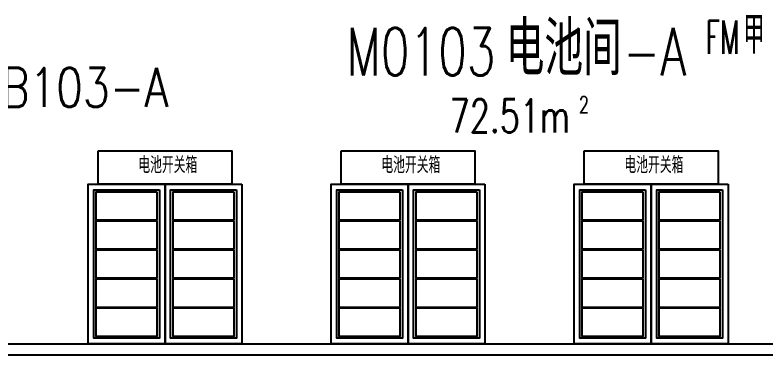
# Model space of a CAD drawing. Extents: x 758840 to 1108724, y -102573 to 143521.
# Drawn here: x 802772 to 809508, y 60738 to 63785 of the extents above; entities that cross this region are included whole.
import ezdxf

# ---------------------------------------------------------------- set-up
doc = ezdxf.new("R2010")
doc.units = 0
doc.header["$LTSCALE"] = 1000
doc.header["$MEASUREMENT"] = 0
for name, color, linetype in [('01-房间正式编号', 1, 'Continuous'), ('02电气-设备', 255, 'Continuous'), ('DOOR_FIRE_TEXT', 7, 'Continuous'), ('DUCT-新风管立管', 7, 'Continuous'), ('SPACE', 7, 'Continuous'), ('WALL-MOVE', 6, 'Continuous')]:
    doc.layers.add(name, color=color, linetype=linetype)
doc.styles.add('_TCH_SPACE', font='SIMPLEX', dxfattribs={"bigfont": 'GBCBIG'})
doc.styles.add('_TCH_WINDOW', font='SIMPLEX.shx', dxfattribs={"width": 0.8, "height": 3.5, "bigfont": 'GBCBIG.shx'})
doc.styles.get("Standard").update_dxf_attribs({"font": 'gbenor.shx', "bigfont": 'gbcbig.shx'})
doc.styles.add('平面图B$0$HZ', font='romans.shx', dxfattribs={"width": 0.8, "bigfont": 'gbcbig.shx'})

# ---------------------------------------------------------------- blocks, each defined once
blk = doc.blocks.new('*U252')
at = {"layer": 'DUCT-新风管立管', "color": 5, "ltscale": 5}
blk.add_lwpolyline([(-125, 275), (-125, -275), (125, -275), (125, 275)], close=True, dxfattribs=at)
blk = doc.blocks.new('*U253')
at = {"layer": '02电气-设备', "color": 0, "linetype": 'ByBlock', "lineweight": -2, "transparency": 16777216}
for p in [(0, 0), (260, 0), (520, 0), (780, 0), (1040, 0)]:
    blk.add_blockref('*U252', p, dxfattribs=at)
blk = doc.blocks.new('*U254')
at = {"layer": 'DUCT-新风管立管', "color": 5, "ltscale": 5}
blk.add_lwpolyline([(-125, 275), (-125, -275), (125, -275), (125, 275)], close=True, dxfattribs=at)
blk = doc.blocks.new('*U255')
at = {"layer": '02电气-设备', "color": 0, "linetype": 'ByBlock', "lineweight": -2, "transparency": 16777216}
for p in [(0, 0), (260, 0), (520, 0), (780, 0), (1040, 0)]:
    blk.add_blockref('*U254', p, dxfattribs=at)
blk = doc.blocks.new('*U256')
at = {"layer": 'DUCT-新风管立管', "color": 5, "ltscale": 5}
blk.add_lwpolyline([(-125, 275), (-125, -275), (125, -275), (125, 275)], close=True, dxfattribs=at)
blk = doc.blocks.new('*U257')
at = {"layer": '02电气-设备', "color": 0, "linetype": 'ByBlock', "lineweight": -2, "transparency": 16777216}
for p in [(0, 0), (260, 0), (520, 0), (780, 0), (1040, 0)]:
    blk.add_blockref('*U256', p, dxfattribs=at)
blk = doc.blocks.new('*U258')
at = {"layer": 'DUCT-新风管立管', "color": 5, "ltscale": 5}
blk.add_lwpolyline([(-125, 275), (-125, -275), (125, -275), (125, 275)], close=True, dxfattribs=at)
blk = doc.blocks.new('*U259')
at = {"layer": '02电气-设备', "color": 0, "linetype": 'ByBlock', "lineweight": -2, "transparency": 16777216}
for p in [(0, 0), (260, 0), (520, 0), (780, 0), (1040, 0)]:
    blk.add_blockref('*U258', p, dxfattribs=at)
blk = doc.blocks.new('*U260')
at = {"layer": 'DUCT-新风管立管', "color": 5, "ltscale": 5}
blk.add_lwpolyline([(-125, 275), (-125, -275), (125, -275), (125, 275)], close=True, dxfattribs=at)
blk = doc.blocks.new('*U261')
at = {"layer": '02电气-设备', "color": 0, "linetype": 'ByBlock', "lineweight": -2, "transparency": 16777216}
for p in [(0, 0), (260, 0), (520, 0), (780, 0), (1040, 0)]:
    blk.add_blockref('*U260', p, dxfattribs=at)
blk = doc.blocks.new('*U262')
at = {"layer": 'DUCT-新风管立管', "color": 5, "ltscale": 5}
blk.add_lwpolyline([(-125, 275), (-125, -275), (125, -275), (125, 275)], close=True, dxfattribs=at)
blk = doc.blocks.new('*U263')
at = {"layer": '02电气-设备', "color": 0, "linetype": 'ByBlock', "lineweight": -2, "transparency": 16777216}
for p in [(0, 0), (260, 0), (520, 0), (780, 0), (1040, 0)]:
    blk.add_blockref('*U262', p, dxfattribs=at)

msp = doc.modelspace()

# ---------------------------------------------------------------- linework, layer by layer
at = {"layer": '02电气-设备', "color": 5, "ltscale": 5}
for points in [[(803517.98, 62567.52), (804717.98, 62567.52), (804717.98, 62267.52), (803517.98, 62267.52)], [(805697.98, 62567.52), (806897.98, 62567.52), (806897.98, 62267.52), (805697.98, 62267.52)], [(807877.98, 62567.52), (809077.98, 62567.52), (809077.98, 62267.52), (807877.98, 62267.52)]]:
    msp.add_lwpolyline(points, close=True, dxfattribs=at)
at = {"layer": '02电气-设备', "color": 3, "ltscale": 5}
for points in [[(804117.98, 62267.52), (804117.98, 60837.52), (803427.98, 60837.52), (803427.98, 62267.52)], [(804807.98, 62267.52), (804807.98, 60837.52), (804117.98, 60837.52), (804117.98, 62267.52)], [(806297.98, 62267.52), (806297.98, 60837.52), (805607.98, 60837.52), (805607.98, 62267.52)], [(806987.98, 62267.52), (806987.98, 60837.52), (806297.98, 60837.52), (806297.98, 62267.52)], [(808477.98, 62267.52), (808477.98, 60837.52), (807787.98, 60837.52), (807787.98, 62267.52)], [(809167.98, 62267.52), (809167.98, 60837.52), (808477.98, 60837.52), (808477.98, 62267.52)], [(804067.98, 62217.52), (804067.98, 60887.52), (803477.98, 60887.52), (803477.98, 62217.52)], [(804757.98, 62217.52), (804757.98, 60887.52), (804167.98, 60887.52), (804167.98, 62217.52)], [(806247.98, 62217.52), (806247.98, 60887.52), (805657.98, 60887.52), (805657.98, 62217.52)], [(806937.98, 62217.52), (806937.98, 60887.52), (806347.98, 60887.52), (806347.98, 62217.52)], [(808427.98, 62217.52), (808427.98, 60887.52), (807837.98, 60887.52), (807837.98, 62217.52)], [(809117.98, 62217.52), (809117.98, 60887.52), (808527.98, 60887.52), (808527.98, 62217.52)]]:
    msp.add_lwpolyline(points, close=True, dxfattribs=at)
at = {"layer": 'WALL-MOVE', "color": 2}
for p, q in [((794412.98, 60837.52), (818188.02, 60837.52)), ((794337.98, 60737.52), (818263.02, 60737.52))]:
    msp.add_line(p, q, dxfattribs=at)

# ---------------------------------------------------------------- block references
at = {"layer": '02电气-设备', "color": 3, "rotation": 270}
for name, p in [('*U253', (803772.98, 62072.52)), ('*U255', (804462.98, 62072.52)), ('*U257', (805952.98, 62072.52)), ('*U259', (806642.98, 62072.52)), ('*U261', (808132.98, 62072.52)), ('*U263', (808822.98, 62072.52))]:
    msp.add_blockref(name, p, dxfattribs=at)

# ---------------------------------------------------------------- texts
at = {"layer": '01-房间正式编号', "color": 1, "style": '平面图B$0$HZ', "width": 0.8}
msp.add_text('BD4-B103-A', height=350, dxfattribs=at).set_placement((801593.77, 62960.57))
at = {"layer": '02电气-设备', "color": 3, "ltscale": 5}
for p in [(803878.26, 62367.08), (806058.26, 62367.08), (808238.26, 62367.08)]:
    msp.add_text('电池开关箱', height=147, dxfattribs=at).set_placement(p)
at = {"layer": 'DOOR_FIRE_TEXT', "style": '_TCH_WINDOW'}
for s, height, width, p in [('FM', 297.5, 0.564706, (808967.18, 63437.54)), ('甲', 337.59, 0.8, (809303.18, 63437.54))]:
    msp.add_text(s, height=height, dxfattribs=dict(at, width=width)).set_placement(p)
at = {"layer": 'SPACE', "color": 5, "style": '_TCH_SPACE'}
msp.add_text('电池间', height=482.27, dxfattribs=at).set_placement((807173.29, 63243.73))
at = {"layer": 'SPACE', "color": 5, "style": '_TCH_SPACE', "width": 0.705882}
for s, height, p in [('M0103', 425, (805744.72, 63243.73)), ('-A', 425, (808226.48, 63243.73)), ('2', 148.75, (807830.6, 62906.85)), ('72.51m', 297.5, (806670.6, 62731.85))]:
    msp.add_text(s, height=height, dxfattribs=at).set_placement(p)

doc.saveas('drawing.dxf')
